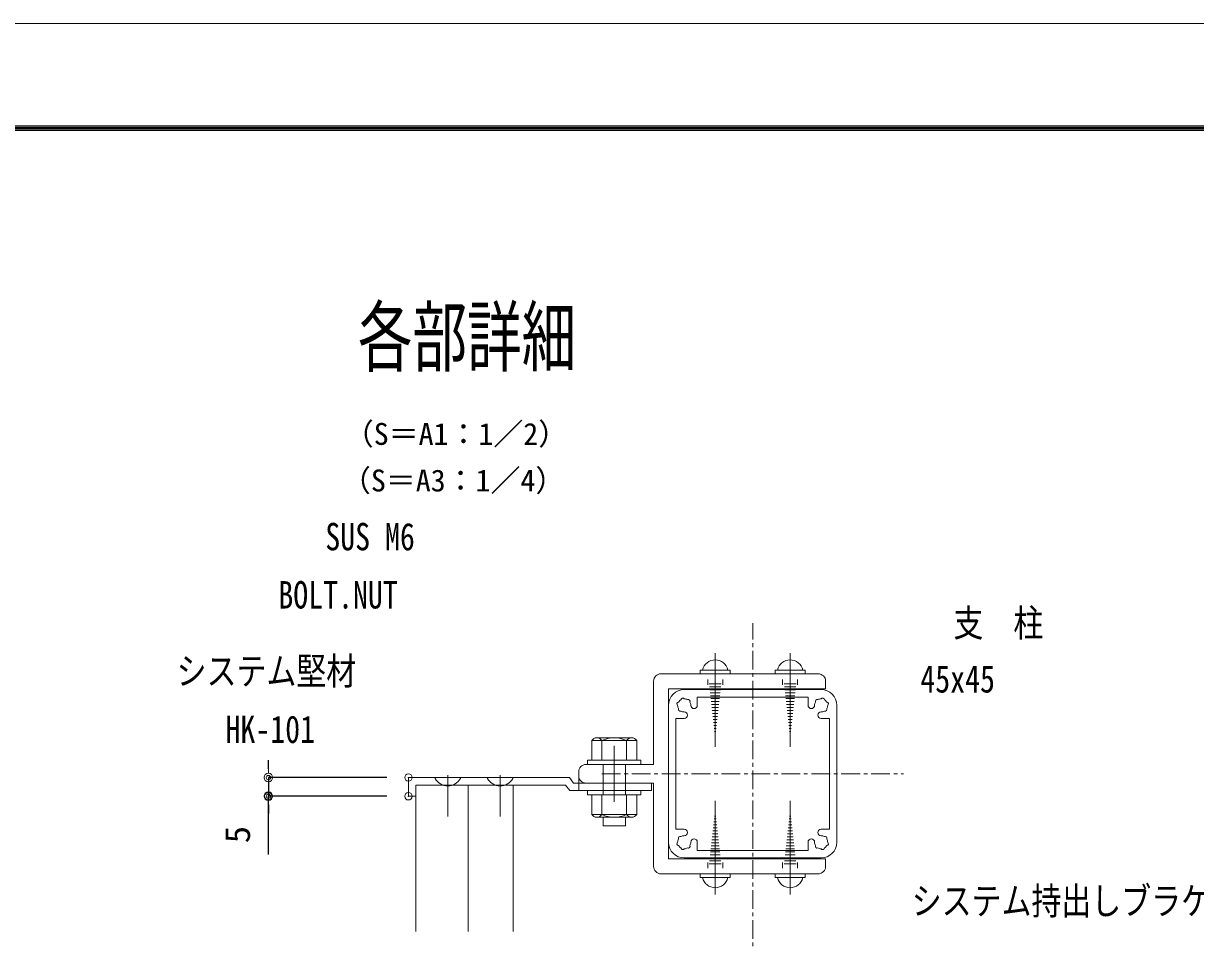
# Model space of a CAD drawing. Units: millimetres, scale not verified. Extents: x -1682 to 1682, y -1188 to 1188.
# Drawn here: x 217 to 844, y 698 to 1188 of the extents above; entities that cross this region are included whole.
import ezdxf
from ezdxf.enums import TextEntityAlignment as Align

# ---------------------------------------------------------------- set-up
doc = ezdxf.new("R2010")
doc.units = ezdxf.units.MM
doc.header["$LTSCALE"] = 8
doc.header["$PDMODE"] = 32
doc.header["$PDSIZE"] = 4
doc.linetypes.add('USER1', pattern=[2, 1.25, -0.25, 0.25, -0.25])
for name, color, linetype, lineweight in [('0-0_0', 7, 'Continuous', 18), ('0-1_DEFPOINTS', 7, 'Continuous', 18), ('0-4_WAKU', 7, 'Continuous', 18), ('0-5_6ﾊｯﾁﾝｸﾞ', 4, 'Continuous', 18), ('0-6_2躯体線', 4, 'Continuous', 18), ('0-7_3中心線', 2, 'USER1', 18), ('0-8_41ｱﾙﾐ', 6, 'Continuous', 18), ('0-C_4アルミ', 6, 'Continuous', 18)]:
    doc.layers.add(name, color=color, linetype=linetype, lineweight=lineweight)
doc.layers.add('0-9_1手摺寸法', color=7, linetype='Continuous')
doc.styles.add('ＭＳ ゴシック', font='')
doc.styles.get('ＭＳ ゴシック').set_extended_font_data('MS Gothic')

# ---------------------------------------------------------------- blocks, each defined once
blk = doc.blocks.new('_ORIGIN2')
at = {"layer": '0-0_0'}
blk.add_line((-0.5, 0), (-1, 0), dxfattribs=at)
for radius in [0.5, 0.25]:
    blk.add_circle((0, 0), radius, dxfattribs=at)
blk = doc.blocks.new('D34')
at = {"layer": '0-1_DEFPOINTS'}
for p in [(564.713, 1208.66), (489.825, 1198.66), (564.713, 1198.66)]:
    blk.add_point(p, dxfattribs=at)
at = {"layer": '0-9_1手摺寸法'}
for p, q in [((489.825, 1213.26), (489.825, 1217.86)), ((553.213, 1208.66), (489.825, 1208.66)), ((489.825, 1208.66), (489.825, 1198.66)), ((489.825, 1208.66), (489.825, 1198.66)), ((553.213, 1198.66), (489.825, 1198.66)), ((489.825, 1167.501), (489.825, 1198.66)), ((489.825, 1194.06), (489.825, 1189.46))]:
    blk.add_line(p, q, dxfattribs=at)
at = {"layer": '0-9_1手摺寸法', "xscale": 4.6, "yscale": 4.6}
for p, rotation in [((489.825, 1208.66), 270), ((489.825, 1198.66), 90)]:
    blk.add_blockref('_ORIGIN2', p, dxfattribs=dict(at, rotation=rotation))
at = {"layer": '0-9_1手摺寸法', "style": 'ＭＳ ゴシック'}
blk.add_text('5', height=13.49, rotation=90, dxfattribs=at).set_placement((484.075, 1173.558), align=Align.BOTTOM_LEFT)

msp = doc.modelspace()

# ---------------------------------------------------------------- linework, layer by layer
at = {"layer": '0-1_DEFPOINTS', "color": 5}
msp.add_line((1682, 1188), (-1682, 1188), dxfattribs=at)
at = {"layer": '0-4_WAKU'}
for p, q in [((1599.2, 1133.2), (-1603.2, 1133.2)), ((1598.6, 1132.6), (-1602.6, 1132.6)), ((1598, 1132), (-1602, 1132)), ((1597.4, 1131.4), (-1601.4, 1131.4)), ((1596.8, 1130.8), (-1600.8, 1130.8))]:
    msp.add_line(p, q, dxfattribs=at)
at = {"layer": '0-5_6ﾊｯﾁﾝｸﾞ'}
for p, q in [((544.974, 804.468), (520.974, 804.468)), ((520.974, 793.968), (520.974, 804.468)), ((542.274, 805.968), (523.674, 805.968)), ((526.374, 793.968), (526.374, 804.468)), ((539.574, 793.968), (539.574, 804.468)), ((544.974, 793.968), (544.974, 804.468)), ((518.724, 793.968), (518.724, 791.718)), ((518.724, 793.968), (547.224, 793.968)), ((518.724, 791.718), (547.224, 791.718)), ((526.974, 775.468), (526.974, 791.718)), ((538.974, 775.468), (538.974, 791.718)), ((547.224, 793.968), (547.224, 791.718)), ((518.724, 777.718), (518.724, 775.468)), ((518.724, 777.718), (547.224, 777.718)), ((547.224, 777.718), (547.224, 775.468)), ((518.724, 775.468), (547.224, 775.468)), ((544.974, 775.468), (520.974, 775.468)), ((520.974, 775.468), (520.974, 764.968)), ((526.374, 775.468), (526.374, 764.968)), ((539.574, 775.468), (539.574, 764.968)), ((544.974, 775.468), (544.974, 764.968)), ((544.974, 764.968), (520.974, 764.968)), ((542.274, 763.468), (523.674, 763.468)), ((526.974, 758.968), (526.974, 763.468)), ((538.974, 758.968), (526.974, 758.968)), ((538.974, 758.968), (538.974, 763.468))]:
    msp.add_line(p, q, dxfattribs=at)
for centre, radius, start, end in [((523.674, 802.788), 3.18, 31.89079, 148.10921), ((532.974, 790.698), 15.27, 64.39147, 115.60853), ((542.274, 802.788), 3.18, 31.89079, 148.10921), ((523.674, 766.648), 3.18, 211.89079, 328.10921), ((532.974, 778.738), 15.27, 244.39147, 295.60853), ((542.274, 766.648), 3.18, 211.89079, 328.10921)]:
    msp.add_arc(centre, radius, start, end, dxfattribs=at)
at = {"layer": '0-6_2躯体線'}
for p, q in [((578.974, 840.218), (578.974, 842.218)), ((594.974, 842.218), (578.974, 842.218)), ((586.974, 840.218), (586.974, 801.13)), ((594.974, 840.218), (594.974, 842.218)), ((618.974, 840.218), (618.974, 842.218)), ((634.974, 842.218), (618.974, 842.218)), ((626.974, 840.218), (626.974, 801.13)), ((634.974, 840.218), (634.974, 842.218)), ((582.974, 834.218), (582.974, 837.218)), ((590.21, 834.894), (583.738, 834.894)), ((590.974, 834.218), (590.974, 837.218)), ((622.974, 834.218), (622.974, 837.218)), ((630.21, 834.894), (623.738, 834.894)), ((630.974, 834.218), (630.974, 837.218)), ((590.03, 833.294), (583.918, 833.294)), ((589.85, 831.694), (584.097, 831.694)), ((589.67, 830.094), (584.277, 830.094)), ((589.491, 828.494), (584.457, 828.494)), ((630.03, 833.294), (623.918, 833.294)), ((629.85, 831.694), (624.097, 831.694)), ((629.67, 830.094), (624.277, 830.094)), ((629.491, 828.494), (624.457, 828.494)), ((589.311, 826.894), (584.637, 826.894)), ((589.131, 825.294), (584.816, 825.294)), ((588.951, 823.694), (584.996, 823.694)), ((588.772, 822.094), (585.176, 822.094)), ((629.311, 826.894), (624.637, 826.894)), ((629.131, 825.294), (624.816, 825.294)), ((628.951, 823.694), (624.996, 823.694)), ((628.772, 822.094), (625.176, 822.094)), ((588.592, 820.494), (585.356, 820.494)), ((588.412, 818.894), (585.536, 818.894)), ((588.232, 817.294), (585.715, 817.294)), ((588.052, 815.694), (585.895, 815.694)), ((628.592, 820.494), (625.356, 820.494)), ((628.412, 818.894), (625.536, 818.894)), ((628.232, 817.294), (625.715, 817.294)), ((628.052, 815.694), (625.895, 815.694)), ((587.873, 814.094), (586.075, 814.094)), ((587.693, 812.494), (586.255, 812.494)), ((587.513, 810.894), (586.434, 810.894)), ((587.333, 809.294), (586.614, 809.294)), ((627.873, 814.094), (626.075, 814.094)), ((627.693, 812.494), (626.255, 812.494)), ((627.513, 810.894), (626.434, 810.894)), ((627.333, 809.294), (626.614, 809.294)), ((587.154, 807.694), (586.794, 807.694)), ((627.154, 807.694), (626.794, 807.694)), ((450.724, 784.718), (437.224, 784.718)), ((437.224, 784.218), (437.224, 784.718)), ((443.974, 786.063), (443.974, 763.806)), ((450.724, 784.218), (450.724, 784.718)), ((478.724, 784.718), (465.224, 784.718)), ((465.224, 784.218), (465.224, 784.718)), ((471.974, 786.063), (471.974, 763.806)), ((478.724, 784.218), (478.724, 784.718)), ((586.974, 733.218), (586.974, 772.307)), ((626.974, 733.218), (626.974, 772.307)), ((587.154, 765.743), (586.794, 765.743)), ((627.154, 765.743), (626.794, 765.743)), ((587.873, 759.343), (586.075, 759.343)), ((587.693, 760.943), (586.255, 760.943)), ((587.513, 762.543), (586.434, 762.543)), ((587.333, 764.143), (586.614, 764.143)), ((627.873, 759.343), (626.075, 759.343)), ((627.693, 760.943), (626.255, 760.943)), ((627.513, 762.543), (626.434, 762.543)), ((627.333, 764.143), (626.614, 764.143)), ((588.592, 752.943), (585.356, 752.943)), ((588.412, 754.543), (585.536, 754.543)), ((588.232, 756.143), (585.715, 756.143)), ((588.052, 757.743), (585.895, 757.743)), ((628.592, 752.943), (625.356, 752.943)), ((628.412, 754.543), (625.536, 754.543)), ((628.232, 756.143), (625.715, 756.143)), ((628.052, 757.743), (625.895, 757.743)), ((589.311, 746.543), (584.637, 746.543)), ((589.131, 748.143), (584.816, 748.143)), ((588.951, 749.743), (584.996, 749.743)), ((588.772, 751.343), (585.176, 751.343)), ((629.311, 746.543), (624.637, 746.543)), ((629.131, 748.143), (624.816, 748.143)), ((628.951, 749.743), (624.996, 749.743)), ((628.772, 751.343), (625.176, 751.343)), ((590.03, 740.143), (583.918, 740.143)), ((589.85, 741.743), (584.097, 741.743)), ((589.67, 743.343), (584.277, 743.343)), ((589.491, 744.943), (584.457, 744.943)), ((630.03, 740.143), (623.918, 740.143)), ((629.85, 741.743), (624.097, 741.743)), ((629.67, 743.343), (624.277, 743.343)), ((629.491, 744.943), (624.457, 744.943)), ((578.974, 733.218), (578.974, 731.218)), ((582.974, 739.218), (582.974, 736.218)), ((590.21, 738.543), (583.738, 738.543)), ((590.974, 739.218), (590.974, 736.218)), ((594.974, 733.218), (594.974, 731.218)), ((618.974, 733.218), (618.974, 731.218)), ((622.974, 739.218), (622.974, 736.218)), ((630.21, 738.543), (623.738, 738.543)), ((630.974, 739.218), (630.974, 736.218)), ((634.974, 733.218), (634.974, 731.218)), ((594.974, 731.218), (578.974, 731.218)), ((634.974, 731.218), (618.974, 731.218))]:
    msp.add_line(p, q, dxfattribs=at)
for centre, radius, start, end in [((586.974, 840.64), 6.981, 13.06705, 166.93295), ((626.974, 840.64), 6.981, 13.06705, 166.93295), ((443.974, 787.914), 7.695, 208.69866, 331.30134), ((471.974, 787.914), 7.695, 208.69866, 331.30134), ((586.974, 732.797), 6.981, 193.06705, 346.93295), ((626.974, 732.797), 6.981, 193.06705, 346.93295)]:
    msp.add_arc(centre, radius, start, end, dxfattribs=at)
at = {"layer": '0-7_3中心線'}
for p, q in [((606.974, 58.509), (606.974, 867.332)), ((526.36, 786.718), (687.588, 786.718))]:
    msp.add_line(p, q, dxfattribs=at)
at = {"layer": '0-8_41ｱﾙﾐ'}
for p, q in [((643.574, 831.718), (570.374, 831.718)), ((636.574, 827.718), (577.374, 827.718)), ((577.374, 823.318), (577.374, 827.718)), ((636.574, 823.318), (636.574, 827.718)), ((561.974, 823.318), (561.974, 750.118)), ((651.974, 823.318), (651.974, 750.118)), ((565.974, 816.318), (565.974, 757.118)), ((565.974, 816.318), (570.374, 816.318)), ((647.974, 816.318), (643.574, 816.318)), ((647.974, 816.318), (647.974, 757.118)), ((565.974, 757.118), (570.374, 757.118)), ((647.974, 757.118), (643.574, 757.118)), ((577.374, 750.118), (577.374, 745.718)), ((636.574, 745.718), (577.374, 745.718)), ((636.574, 750.118), (636.574, 745.718)), ((643.574, 741.718), (570.374, 741.718))]:
    msp.add_line(p, q, dxfattribs=at)
for centre, radius, start, end in [((570.374, 823.318), 8.4, 90, 180), ((569.597, 826.216), 1, 105, 172.97569), ((569.597, 826.216), 1, 37.02431, 105), ((644.35, 826.216), 1, 75, 142.97569), ((643.574, 823.318), 8.4, 0, 90), ((644.35, 826.216), 1, 7.02431, 75), ((567.476, 824.095), 1, 165, 232.97569), ((567.476, 824.095), 1, 97.02431, 165), ((570.374, 823.318), 3.5, 180.35889, 195), ((570.374, 823.318), 3.5, 195, 209.64111), ((568.252, 821.197), 1, 157.02431, 225), ((570.374, 823.318), 3.5, 135, 149.64111), ((570.374, 823.318), 3.5, 120.35889, 135), ((570.374, 823.318), 3.5, 75, 89.64111), ((570.374, 823.318), 3.5, 60.35889, 75), ((572.495, 825.44), 1, 45, 112.97569), ((572.495, 825.44), 1, 337.02431, 45), ((570.374, 823.318), 3.5, 15, 29.64111), ((570.374, 823.318), 3.5, 0, 15), ((575.624, 823.318), 1.75, 180, 0), ((638.324, 823.318), 1.75, 180, 0), ((643.574, 823.318), 3.5, 165, 180), ((643.574, 823.318), 3.5, 150.35889, 165), ((641.452, 825.44), 1, 135, 202.97569), ((641.452, 825.44), 1, 67.02431, 135), ((643.574, 823.318), 3.5, 105, 119.64111), ((643.574, 823.318), 3.5, 90.35889, 105), ((643.574, 823.318), 3.5, 45, 59.64111), ((643.574, 823.318), 3.5, 30.35889, 45), ((645.695, 821.197), 1, 315, 22.97569), ((646.472, 824.095), 1, 15, 82.97569), ((643.574, 823.318), 3.5, 330.35889, 345), ((643.574, 823.318), 3.5, 345, 359.64111), ((646.472, 824.095), 1, 307.02431, 15), ((568.252, 821.197), 1, 225, 292.97569), ((570.374, 823.318), 3.5, 240.35889, 255), ((570.374, 823.318), 3.5, 255, 269.64111), ((570.374, 818.068), 1.75, 270, 90), ((643.574, 818.068), 1.75, 90, 270), ((643.574, 823.318), 3.5, 270.35889, 285), ((643.574, 823.318), 3.5, 285, 299.64111), ((645.695, 821.197), 1, 247.02431, 315), ((568.252, 752.24), 1, 135, 202.97569), ((568.252, 752.24), 1, 67.02431, 135), ((570.374, 750.118), 3.5, 105, 119.64111), ((570.374, 750.118), 3.5, 90.35889, 105), ((570.374, 755.368), 1.75, 270, 90), ((575.624, 750.118), 1.75, 0, 180), ((638.324, 750.118), 1.75, 0, 180), ((643.574, 755.368), 1.75, 90, 270), ((643.574, 750.118), 3.5, 75, 89.64111), ((643.574, 750.118), 3.5, 60.35889, 75), ((645.695, 752.24), 1, 45, 112.97569), ((645.695, 752.24), 1, 337.02431, 45), ((570.374, 750.118), 8.4, 180, 270), ((567.476, 749.342), 1, 127.02431, 195), ((567.476, 749.342), 1, 195, 262.97569), ((570.374, 750.118), 3.5, 165, 179.64111), ((570.374, 750.118), 3.5, 150.35889, 165), ((570.374, 750.118), 3.5, 210.35889, 225), ((570.374, 750.118), 3.5, 225, 239.64111), ((569.597, 747.221), 1, 187.02431, 255), ((569.597, 747.221), 1, 255, 322.97569), ((570.374, 750.118), 3.5, 270.35889, 285), ((570.374, 750.118), 3.5, 285, 299.64111), ((572.495, 747.997), 1, 247.02431, 315), ((572.495, 747.997), 1, 315, 22.97569), ((570.374, 750.118), 3.5, 330.35889, 345), ((570.374, 750.118), 3.5, 345, 0), ((643.574, 750.118), 3.5, 180, 195), ((643.574, 750.118), 3.5, 195, 209.64111), ((641.452, 747.997), 1, 157.02431, 225), ((641.452, 747.997), 1, 225, 292.97569), ((643.574, 750.118), 3.5, 240.35889, 255), ((643.574, 750.118), 3.5, 255, 269.64111), ((644.35, 747.221), 1, 217.02431, 285), ((643.574, 750.118), 8.4, 270, 0), ((644.35, 747.221), 1, 285, 352.97569), ((643.574, 750.118), 3.5, 300.35889, 315), ((643.574, 750.118), 3.5, 315, 329.64111), ((646.472, 749.342), 1, 277.02431, 345), ((643.574, 750.118), 3.5, 15, 29.64111), ((643.574, 750.118), 3.5, 0.35889, 15), ((646.472, 749.342), 1, 345, 52.97569)]:
    msp.add_arc(centre, radius, start, end, dxfattribs=at)
at = {"layer": '0-C_4アルミ'}
for p, q in [((586.974, 851.218), (586.974, 821.218)), ((626.974, 851.218), (626.974, 821.218)), ((641.974, 840.218), (557.974, 840.218)), ((553.974, 791.718), (553.974, 836.218)), ((645.974, 832.218), (645.974, 836.218)), ((645.974, 832.218), (561.974, 832.218)), ((561.974, 741.218), (561.974, 832.218)), ((532.974, 771.718), (532.974, 801.718)), ((553.974, 791.718), (517.974, 791.718)), ((422.974, 784.718), (508.974, 784.718)), ((422.974, 784.718), (422.974, 774.718)), ((508.974, 784.718), (511.224, 781.718)), ((513.974, 785.718), (513.974, 787.718)), ((513.974, 786.718), (513.974, 777.718)), ((426.974, 780.718), (506.974, 780.718)), ((426.974, 780.718), (426.974, 774.718)), ((426.974, 702.337), (426.974, 780.718)), ((454.974, 702.337), (454.974, 780.718)), ((478.974, 702.337), (478.974, 780.718)), ((506.974, 780.718), (509.224, 777.718)), ((509.224, 777.718), (552.974, 777.718)), ((511.224, 781.718), (552.974, 781.718)), ((553.974, 781.718), (517.974, 781.718)), ((552.974, 781.718), (552.974, 777.718)), ((553.974, 737.218), (553.974, 781.718)), ((422.974, 774.718), (426.974, 774.718)), ((586.974, 722.218), (586.974, 752.218)), ((626.974, 722.218), (626.974, 752.218)), ((645.974, 741.218), (561.974, 741.218)), ((645.974, 737.218), (645.974, 741.218)), ((641.974, 733.218), (557.974, 733.218))]:
    msp.add_line(p, q, dxfattribs=at)
for centre, start, end in [((557.974, 836.218), 90, 180), ((641.974, 836.218), 0, 90), ((517.974, 787.718), 90, 180), ((517.974, 785.718), 180, 270), ((557.974, 737.218), 180, 270), ((641.974, 737.218), 270, 0)]:
    msp.add_arc(centre, 4, start, end, dxfattribs=at)

# ---------------------------------------------------------------- block references
at = {"layer": '0-9_1手摺寸法'}
msp.add_blockref('D34', (-141.739, -423.942), dxfattribs=at)

# ---------------------------------------------------------------- texts
at = {"layer": '0-0_0', "style": 'ＭＳ ゴシック'}
for s, height, width, p in [('各部詳細', 30.55, 0.7, (395.963, 995.999)), ('SUS M6', 14.66, 0.8, (378.537, 901.828)), ('BOLT.NUT', 14.66, 0.8, (353.439, 870.708)), ('支\u3000柱', 14.66, 0.8, (714.311, 855.697)), ('システム堅材', 14.66, 0.8, (299.044, 829.934)), ('45x45', 14.66, 0.8, (696.588, 825.765)), ('HK-101', 14.66, 0.8, (325.164, 798.814)), ('システム持出しブラケット', 14.66, 0.8, (692.012, 707.008))]:
    msp.add_text(s, height=height, dxfattribs=dict(at, width=width)).set_placement(p, align=Align.BOTTOM_LEFT)
for s, p in [('（S＝A1：1／2）', (388.432, 959.089)), ('（S＝A3：1／4）', (386.908, 934.181))]:
    msp.add_text(s, height=11.73, dxfattribs=at).set_placement(p, align=Align.BOTTOM_LEFT)

doc.saveas('drawing.dxf')
